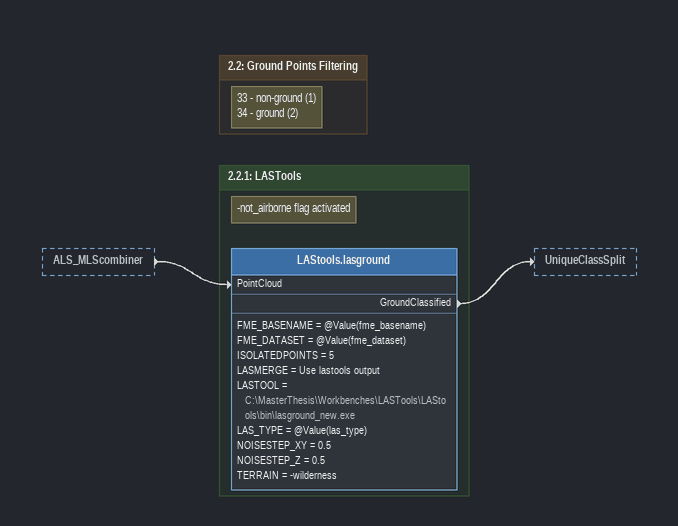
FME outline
ALS_MLScombiner [outside]
    -> LAStools.lasground [PointCloud]

Bookmark: 2.2.1: LASTools
Note: -not_airborne flag activated
LAStools.lasground
    FME_BASENAME = @Value(fme_basename)
    FME_DATASET = @Value(fme_dataset)
    ISOLATEDPOINTS = 5
    LASMERGE = Use lastools output
    LASTOOL = C:\MasterThesis\Workbenches\LASTools\LAStools\bin\lasground_new.exe
    LAS_TYPE = @Value(las_type)
    NOISESTEP_XY = 0.5
    NOISESTEP_Z = 0.5
    TERRAIN = -wilderness
    GroundClassified -> UniqueClassSplit

Bookmark: 2.2: Ground Points Filtering
Note: 33 - non-ground (1) / 34 - ground (2)
